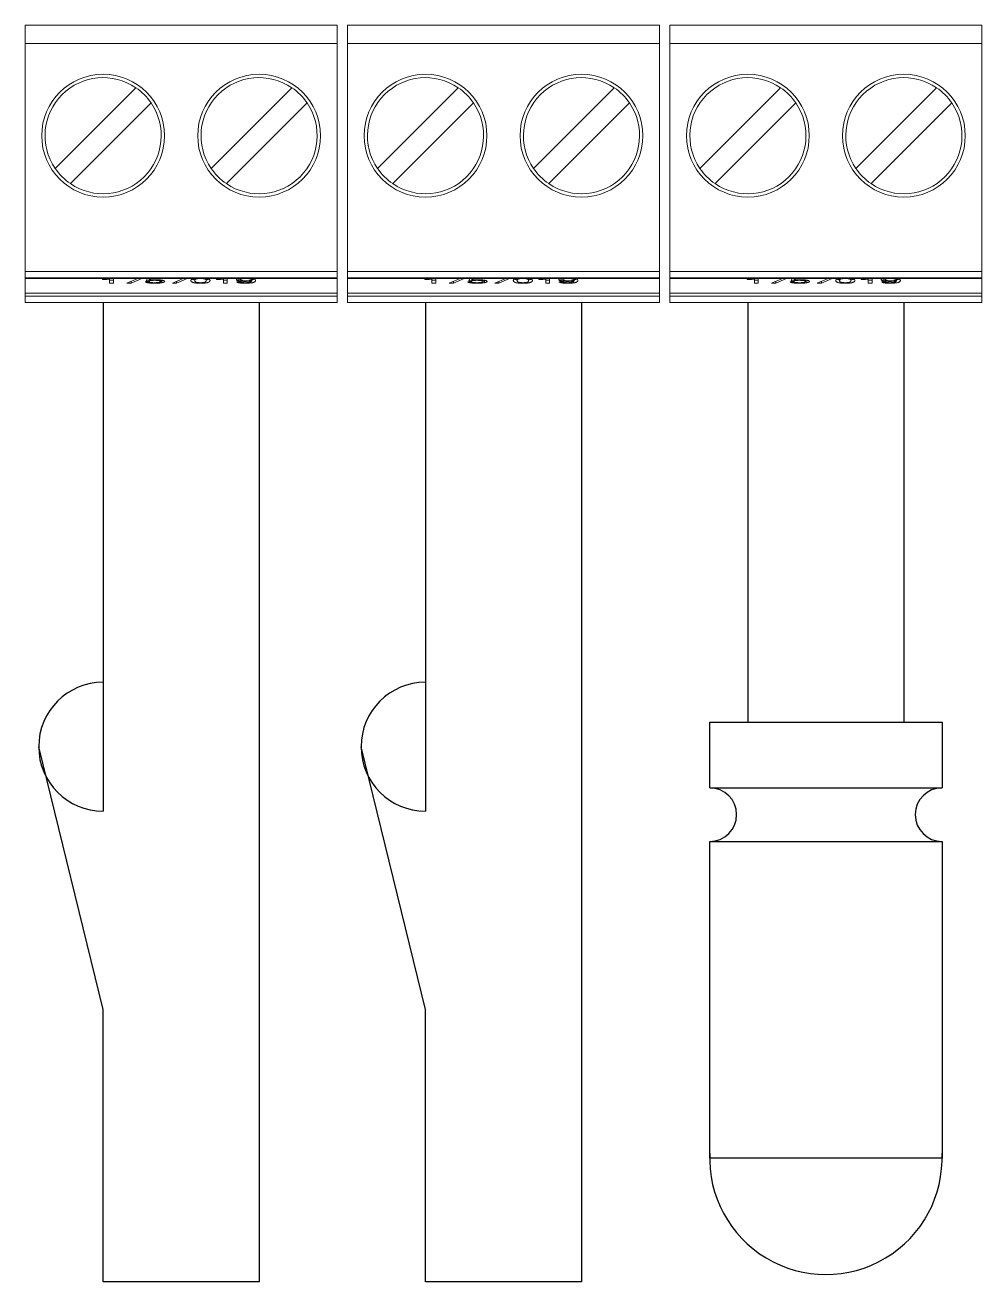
# Model space of a CAD drawing. Header units: millimetres. Extents: x -118 to 1430, y 370 to 641.
# Drawn here: x 442.52 to 473.68, y 422.08 to 463 of the extents above; entities that cross this region are included whole.
import ezdxf

# ---------------------------------------------------------------- set-up
doc = ezdxf.new("R2010")
doc.units = ezdxf.units.MM
doc.layers.add('TANGENT EDGES', color=7, linetype='Continuous', lineweight=0)
doc.layers.add('VISIBLE', color=7, linetype='Continuous', lineweight=0)

msp = doc.modelspace()

# ---------------------------------------------------------------- linework, layer by layer
for p, q in [((445.058, 453.97), (445.058, 437.406)), ((450.138, 453.97), (450.138, 422.078)), ((455.558, 453.97), (455.558, 437.406)), ((460.638, 453.97), (460.638, 422.078)), ((466.058, 453.97), (466.058, 440.305)), ((471.138, 453.97), (471.138, 440.305)), ((464.816, 438.167), (464.816, 440.305)), ((464.816, 440.305), (472.38, 440.305)), ((472.38, 440.305), (472.38, 438.167)), ((445.058, 430.951), (442.959, 439.505)), ((455.558, 430.951), (453.459, 439.505)), ((464.816, 438.167), (472.38, 438.167)), ((464.816, 426.106), (464.816, 436.418)), ((464.816, 436.418), (472.38, 436.418)), ((472.38, 436.418), (472.38, 426.106)), ((445.058, 422.078), (445.058, 430.951)), ((455.558, 422.078), (455.558, 430.951)), ((472.38, 426.106), (464.816, 426.106)), ((450.138, 422.078), (445.058, 422.078)), ((460.638, 422.078), (455.558, 422.078))]:
    msp.add_line(p, q)
for centre, radius, start, end in [((445.058, 439.505), 2.099, 90, 270), ((455.558, 439.505), 2.099, 90, 270), ((464.816, 437.292), 0.874, 270, 90), ((472.38, 437.292), 0.874, 90, 270), ((468.598, 426.106), 3.786, 177.4562, 2.5438)]:
    msp.add_arc(centre, radius, start, end)
at = {"layer": 'TANGENT EDGES'}
for p, q in [((452.678, 462.4), (442.518, 462.4)), ((463.178, 462.4), (453.018, 462.4)), ((473.678, 462.4), (463.518, 462.4)), ((442.518, 454.974), (452.678, 454.974)), ((452.678, 454.774), (442.518, 454.774)), ((446.531, 454.608), (446.531, 454.643)), ((446.735, 454.691), (446.735, 454.709)), ((446.88, 454.681), (446.88, 454.705)), ((446.974, 454.613), (446.974, 454.695)), ((448.092, 454.736), (448.092, 454.75)), ((448.366, 454.736), (448.366, 454.75)), ((449.48, 454.673), (449.48, 454.75)), ((449.572, 454.74), (449.572, 454.75)), ((449.681, 454.657), (449.681, 454.674)), ((449.844, 454.736), (449.844, 454.75)), ((453.018, 454.974), (463.178, 454.974)), ((463.178, 454.774), (453.018, 454.774)), ((457.031, 454.608), (457.031, 454.643)), ((457.235, 454.691), (457.235, 454.709)), ((457.38, 454.681), (457.38, 454.705)), ((457.474, 454.613), (457.474, 454.695)), ((458.592, 454.736), (458.592, 454.75)), ((458.866, 454.736), (458.866, 454.75)), ((459.98, 454.673), (459.98, 454.75)), ((460.072, 454.74), (460.072, 454.75)), ((460.181, 454.657), (460.181, 454.674)), ((460.344, 454.736), (460.344, 454.75)), ((463.518, 454.974), (473.678, 454.974)), ((473.678, 454.774), (463.518, 454.774)), ((467.531, 454.608), (467.531, 454.643)), ((467.735, 454.691), (467.735, 454.709)), ((467.88, 454.681), (467.88, 454.705)), ((467.974, 454.613), (467.974, 454.695)), ((469.092, 454.736), (469.092, 454.75)), ((469.366, 454.736), (469.366, 454.75)), ((470.48, 454.673), (470.48, 454.75)), ((470.572, 454.74), (470.572, 454.75)), ((470.681, 454.657), (470.681, 454.674)), ((470.844, 454.736), (470.844, 454.75)), ((446.738, 454.596), (446.738, 454.613)), ((448.229, 454.596), (448.229, 454.613)), ((449.504, 454.607), (449.504, 454.637)), ((449.685, 454.596), (449.685, 454.613)), ((457.238, 454.596), (457.238, 454.613)), ((458.729, 454.596), (458.729, 454.613)), ((460.004, 454.607), (460.004, 454.637)), ((460.185, 454.596), (460.185, 454.613)), ((467.738, 454.596), (467.738, 454.613)), ((469.229, 454.596), (469.229, 454.613)), ((470.504, 454.607), (470.504, 454.637)), ((470.685, 454.596), (470.685, 454.613)), ((452.678, 454.17), (442.518, 454.17)), ((463.178, 454.17), (453.018, 454.17)), ((473.678, 454.17), (463.518, 454.17))]:
    msp.add_line(p, q, dxfattribs=at)
at = {"layer": 'VISIBLE'}
for p, q in [((442.518, 463), (452.678, 463)), ((442.518, 463), (442.518, 462.4)), ((452.678, 463), (452.678, 462.4)), ((453.018, 463), (463.178, 463)), ((453.018, 463), (453.018, 462.4)), ((463.178, 463), (463.178, 462.4)), ((463.518, 463), (473.678, 463)), ((463.518, 463), (463.518, 462.4)), ((473.678, 463), (473.678, 462.4)), ((442.518, 454.974), (442.518, 462.4)), ((452.678, 454.974), (452.678, 462.4)), ((453.018, 454.974), (453.018, 462.4)), ((463.178, 454.974), (463.178, 462.4)), ((463.518, 454.974), (463.518, 462.4)), ((473.678, 454.974), (473.678, 462.4)), ((443.496, 458.333), (446.125, 460.962)), ((451.205, 460.962), (448.576, 458.333)), ((453.996, 458.333), (456.625, 460.962)), ((461.705, 460.962), (459.076, 458.333)), ((464.496, 458.333), (467.125, 460.962)), ((472.205, 460.962), (469.576, 458.333)), ((446.62, 460.467), (443.991, 457.838)), ((449.071, 457.838), (451.7, 460.467)), ((457.12, 460.467), (454.491, 457.838)), ((459.571, 457.838), (462.2, 460.467)), ((467.62, 460.467), (464.991, 457.838)), ((470.071, 457.838), (472.7, 460.467)), ((442.518, 454.774), (442.518, 454.974)), ((442.518, 454.774), (442.518, 454.75)), ((442.518, 454.75), (452.678, 454.75)), ((442.518, 454.27), (442.518, 454.75)), ((445.039, 454.721), (445.039, 454.738)), ((445.269, 454.729), (445.269, 454.75)), ((445.269, 454.599), (445.269, 454.729)), ((445.269, 454.698), (445.391, 454.698)), ((445.391, 454.75), (445.391, 454.599)), ((445.697, 454.745), (445.697, 454.75)), ((446.186, 454.745), (445.697, 454.745)), ((445.83, 454.599), (446.186, 454.745)), ((446.315, 454.75), (445.968, 454.599)), ((445.968, 454.599), (445.968, 454.655)), ((446.186, 454.745), (446.186, 454.75)), ((446.315, 454.75), (446.315, 454.75)), ((446.431, 454.643), (446.558, 454.643)), ((446.465, 454.677), (446.499, 454.75)), ((446.562, 454.677), (446.465, 454.677)), ((446.562, 454.677), (446.562, 454.75)), ((446.59, 454.699), (446.59, 454.75)), ((446.611, 454.745), (446.59, 454.699)), ((446.611, 454.745), (446.611, 454.75)), ((447.017, 454.745), (446.611, 454.745)), ((446.936, 454.653), (446.936, 454.7)), ((447.017, 454.75), (447.017, 454.745)), ((447.18, 454.745), (447.18, 454.75)), ((447.67, 454.745), (447.18, 454.745)), ((447.314, 454.599), (447.67, 454.745)), ((447.798, 454.75), (447.451, 454.599)), ((447.451, 454.599), (447.451, 454.655)), ((447.67, 454.745), (447.67, 454.75)), ((447.798, 454.75), (447.798, 454.75)), ((448.045, 454.682), (448.045, 454.75)), ((448.413, 454.682), (448.413, 454.75)), ((448.748, 454.721), (448.748, 454.738)), ((448.977, 454.729), (448.977, 454.75)), ((448.977, 454.599), (448.977, 454.729)), ((448.977, 454.698), (449.1, 454.698)), ((449.1, 454.75), (449.1, 454.599)), ((449.525, 454.712), (449.525, 454.75)), ((449.899, 454.675), (449.899, 454.692)), ((449.9, 454.692), (449.9, 454.75)), ((449.923, 454.75), (449.937, 454.747)), ((452.678, 454.774), (452.678, 454.974)), ((452.678, 454.774), (452.678, 454.75)), ((452.678, 454.27), (452.678, 454.75)), ((453.018, 454.774), (453.018, 454.974)), ((453.018, 454.774), (453.018, 454.75)), ((453.018, 454.75), (463.178, 454.75)), ((453.018, 454.27), (453.018, 454.75)), ((455.539, 454.721), (455.539, 454.738)), ((455.769, 454.729), (455.769, 454.75)), ((455.769, 454.599), (455.769, 454.729)), ((455.769, 454.698), (455.891, 454.698)), ((455.891, 454.75), (455.891, 454.599)), ((456.197, 454.745), (456.197, 454.75)), ((456.686, 454.745), (456.197, 454.745)), ((456.33, 454.599), (456.686, 454.745)), ((456.815, 454.75), (456.468, 454.599)), ((456.468, 454.599), (456.468, 454.655)), ((456.686, 454.745), (456.686, 454.75)), ((456.815, 454.75), (456.815, 454.75)), ((456.931, 454.643), (457.058, 454.643)), ((456.965, 454.677), (456.999, 454.75)), ((457.062, 454.677), (456.965, 454.677)), ((457.062, 454.677), (457.062, 454.75)), ((457.09, 454.699), (457.09, 454.75)), ((457.111, 454.745), (457.09, 454.699)), ((457.111, 454.745), (457.111, 454.75)), ((457.517, 454.745), (457.111, 454.745)), ((457.436, 454.653), (457.436, 454.7)), ((457.517, 454.75), (457.517, 454.745)), ((457.68, 454.745), (457.68, 454.75)), ((458.17, 454.745), (457.68, 454.745)), ((457.814, 454.599), (458.17, 454.745)), ((458.298, 454.75), (457.951, 454.599)), ((457.951, 454.599), (457.951, 454.655)), ((458.17, 454.745), (458.17, 454.75)), ((458.298, 454.75), (458.298, 454.75)), ((458.545, 454.682), (458.545, 454.75)), ((458.913, 454.682), (458.913, 454.75)), ((459.248, 454.721), (459.248, 454.738)), ((459.477, 454.729), (459.477, 454.75)), ((459.477, 454.599), (459.477, 454.729)), ((459.477, 454.698), (459.6, 454.698)), ((459.6, 454.75), (459.6, 454.599)), ((460.025, 454.712), (460.025, 454.75)), ((460.399, 454.675), (460.399, 454.692)), ((460.4, 454.692), (460.4, 454.75)), ((460.423, 454.75), (460.437, 454.747)), ((463.178, 454.774), (463.178, 454.974)), ((463.178, 454.774), (463.178, 454.75)), ((463.178, 454.27), (463.178, 454.75)), ((463.518, 454.774), (463.518, 454.974)), ((463.518, 454.774), (463.518, 454.75)), ((463.518, 454.75), (473.678, 454.75)), ((463.518, 454.27), (463.518, 454.75)), ((466.039, 454.721), (466.039, 454.738)), ((466.269, 454.729), (466.269, 454.75)), ((466.269, 454.599), (466.269, 454.729)), ((466.269, 454.698), (466.391, 454.698)), ((466.391, 454.75), (466.391, 454.599)), ((466.697, 454.745), (466.697, 454.75)), ((467.186, 454.745), (466.697, 454.745)), ((466.83, 454.599), (467.186, 454.745)), ((467.315, 454.75), (466.968, 454.599)), ((466.968, 454.599), (466.968, 454.655)), ((467.186, 454.745), (467.186, 454.75)), ((467.315, 454.75), (467.315, 454.75)), ((467.431, 454.643), (467.558, 454.643)), ((467.465, 454.677), (467.499, 454.75)), ((467.562, 454.677), (467.465, 454.677)), ((467.562, 454.677), (467.562, 454.75)), ((467.59, 454.699), (467.59, 454.75)), ((467.611, 454.745), (467.59, 454.699)), ((467.611, 454.745), (467.611, 454.75)), ((468.017, 454.745), (467.611, 454.745)), ((467.936, 454.653), (467.936, 454.7)), ((468.017, 454.75), (468.017, 454.745)), ((468.18, 454.745), (468.18, 454.75)), ((468.67, 454.745), (468.18, 454.745)), ((468.314, 454.599), (468.67, 454.745)), ((468.798, 454.75), (468.451, 454.599)), ((468.451, 454.599), (468.451, 454.655)), ((468.67, 454.745), (468.67, 454.75)), ((468.798, 454.75), (468.798, 454.75)), ((469.045, 454.682), (469.045, 454.75)), ((469.413, 454.682), (469.413, 454.75)), ((469.748, 454.721), (469.748, 454.738)), ((469.977, 454.729), (469.977, 454.75)), ((469.977, 454.599), (469.977, 454.729)), ((469.977, 454.698), (470.1, 454.698)), ((470.1, 454.75), (470.1, 454.599)), ((470.525, 454.712), (470.525, 454.75)), ((470.899, 454.675), (470.899, 454.692)), ((470.9, 454.692), (470.9, 454.75)), ((470.923, 454.75), (470.937, 454.747)), ((473.678, 454.774), (473.678, 454.974)), ((473.678, 454.774), (473.678, 454.75)), ((473.678, 454.27), (473.678, 454.75)), ((442.518, 454.27), (442.518, 454.17)), ((452.678, 454.27), (442.518, 454.27)), ((445.391, 454.599), (445.269, 454.599)), ((445.968, 454.599), (445.83, 454.599)), ((447.451, 454.599), (447.314, 454.599)), ((449.1, 454.599), (448.977, 454.599)), ((449.414, 454.637), (449.54, 454.637)), ((452.678, 454.27), (452.678, 454.17)), ((453.018, 454.27), (453.018, 454.17)), ((463.178, 454.27), (453.018, 454.27)), ((455.891, 454.599), (455.769, 454.599)), ((456.468, 454.599), (456.33, 454.599)), ((457.951, 454.599), (457.814, 454.599)), ((459.6, 454.599), (459.477, 454.599)), ((459.914, 454.637), (460.04, 454.637)), ((463.178, 454.27), (463.178, 454.17)), ((463.518, 454.27), (463.518, 454.17)), ((473.678, 454.27), (463.518, 454.27)), ((466.391, 454.599), (466.269, 454.599)), ((466.968, 454.599), (466.83, 454.599)), ((468.451, 454.599), (468.314, 454.599)), ((470.1, 454.599), (469.977, 454.599)), ((470.414, 454.637), (470.54, 454.637)), ((473.678, 454.27), (473.678, 454.17)), ((442.518, 454.17), (442.518, 453.97)), ((452.678, 453.97), (442.518, 453.97)), ((452.678, 454.17), (452.678, 453.97)), ((453.018, 454.17), (453.018, 453.97)), ((463.178, 453.97), (453.018, 453.97)), ((463.178, 454.17), (463.178, 453.97)), ((463.518, 454.17), (463.518, 453.97)), ((473.678, 453.97), (463.518, 453.97)), ((473.678, 454.17), (473.678, 453.97))]:
    msp.add_line(p, q, dxfattribs=at)
for centre, radius, start, end in [((445.058, 459.4), 2, 90, 270), ((445.058, 459.4), 1.891, 55.6635, 135), ((445.058, 459.4), 2, 270, 90), ((450.138, 459.4), 2, 90, 270), ((450.138, 459.4), 1.891, 55.6635, 135), ((450.138, 459.4), 2, 270, 90), ((455.558, 459.4), 2, 90, 270), ((455.558, 459.4), 1.891, 55.6635, 135), ((455.558, 459.4), 2, 270, 90), ((460.638, 459.4), 2, 90, 270), ((460.638, 459.4), 1.891, 55.6635, 135), ((460.638, 459.4), 2, 270, 90), ((466.058, 459.4), 2, 90, 270), ((466.058, 459.4), 1.891, 55.6635, 135), ((466.058, 459.4), 2, 270, 90), ((471.138, 459.4), 2, 90, 270), ((471.138, 459.4), 1.891, 55.6635, 135), ((471.138, 459.4), 2, 270, 90), ((445.058, 459.4), 1.891, 34.3365, 55.6635), ((450.138, 459.4), 1.891, 34.3365, 55.6635), ((455.558, 459.4), 1.891, 34.3365, 55.6635), ((460.638, 459.4), 1.891, 34.3365, 55.6635), ((466.058, 459.4), 1.891, 34.3365, 55.6635), ((471.138, 459.4), 1.891, 34.3365, 55.6635), ((445.058, 459.4), 1.891, 135, 214.3365), ((445.058, 459.4), 1.891, 315, 34.3365), ((450.138, 459.4), 1.891, 135, 214.3365), ((450.138, 459.4), 1.891, 315, 34.3365), ((455.558, 459.4), 1.891, 135, 214.3365), ((455.558, 459.4), 1.891, 315, 34.3365), ((460.638, 459.4), 1.891, 135, 214.3365), ((460.638, 459.4), 1.891, 315, 34.3365), ((466.058, 459.4), 1.891, 135, 214.3365), ((466.058, 459.4), 1.891, 315, 34.3365), ((471.138, 459.4), 1.891, 135, 214.3365), ((471.138, 459.4), 1.891, 315, 34.3365), ((445.058, 459.4), 1.891, 214.3365, 235.6635), ((450.138, 459.4), 1.891, 214.3365, 235.6635), ((455.558, 459.4), 1.891, 214.3365, 235.6635), ((460.638, 459.4), 1.891, 214.3365, 235.6635), ((466.058, 459.4), 1.891, 214.3365, 235.6635), ((471.138, 459.4), 1.891, 214.3365, 235.6635), ((445.058, 459.4), 1.891, 235.6635, 315), ((450.138, 459.4), 1.891, 235.6635, 315), ((455.558, 459.4), 1.891, 235.6635, 315), ((460.638, 459.4), 1.891, 235.6635, 315), ((466.058, 459.4), 1.891, 235.6635, 315), ((471.138, 459.4), 1.891, 235.6635, 315)]:
    msp.add_arc(centre, radius, start, end, dxfattribs=at)
for points in [[(445.039, 454.738), (445.184, 454.738), (445.249, 454.75)], [(445.269, 454.729), (445.195, 454.721), (445.039, 454.721)], [(446.531, 454.608), (446.445, 454.62), (446.431, 454.643)], [(446.558, 454.643), (446.568, 454.628), (446.618, 454.62)], [(446.735, 454.691), (446.633, 454.691), (446.562, 454.677)], [(446.59, 454.699), (446.66, 454.709), (446.767, 454.709)], [(446.88, 454.681), (446.824, 454.691), (446.735, 454.691)], [(446.767, 454.709), (446.886, 454.709), (446.975, 454.694)], [(446.936, 454.653), (446.936, 454.671), (446.88, 454.681)], [(446.881, 454.625), (446.936, 454.636), (446.936, 454.653)], [(447.063, 454.655), (447.063, 454.63), (446.974, 454.613)], [(446.975, 454.694), (447.063, 454.68), (447.063, 454.655)], [(447.918, 454.682), (447.918, 454.729), (448.011, 454.75)], [(448.229, 454.596), (447.918, 454.596), (447.918, 454.682)], [(448.045, 454.706), (447.987, 454.715), (447.956, 454.731)], [(448.092, 454.736), (448.045, 454.72), (448.045, 454.682)], [(448.045, 454.682), (448.045, 454.643), (448.092, 454.628)], [(448.189, 454.75), (448.128, 454.747), (448.092, 454.736)], [(448.54, 454.682), (448.54, 454.596), (448.229, 454.596)], [(448.366, 454.736), (448.33, 454.747), (448.269, 454.75)], [(448.413, 454.682), (448.413, 454.72), (448.366, 454.736)], [(448.366, 454.628), (448.413, 454.643), (448.413, 454.682)], [(448.502, 454.731), (448.471, 454.715), (448.413, 454.706)], [(448.446, 454.75), (448.54, 454.729), (448.54, 454.682)], [(448.748, 454.738), (448.893, 454.738), (448.958, 454.75)], [(448.977, 454.729), (448.903, 454.721), (448.748, 454.721)], [(449.398, 454.711), (449.398, 454.734), (449.474, 454.75)], [(449.48, 454.673), (449.398, 454.688), (449.398, 454.711)], [(449.681, 454.657), (449.562, 454.657), (449.48, 454.673)], [(449.572, 454.74), (449.525, 454.729), (449.525, 454.712)], [(449.525, 454.712), (449.525, 454.695), (449.573, 454.685)], [(449.657, 454.75), (449.606, 454.748), (449.572, 454.74)], [(449.573, 454.685), (449.621, 454.674), (449.703, 454.674)], [(449.899, 454.675), (449.804, 454.657), (449.681, 454.657)], [(450.023, 454.687), (450.023, 454.596), (449.685, 454.596)], [(449.703, 454.674), (449.804, 454.674), (449.9, 454.692)], [(449.844, 454.736), (449.802, 454.747), (449.74, 454.75)], [(449.834, 454.629), (449.888, 454.645), (449.899, 454.675)], [(449.9, 454.692), (449.898, 454.721), (449.844, 454.736)], [(449.981, 454.733), (449.951, 454.718), (449.9, 454.709)], [(449.937, 454.747), (450.023, 454.726), (450.023, 454.687)], [(455.539, 454.738), (455.684, 454.738), (455.749, 454.75)], [(455.769, 454.729), (455.695, 454.721), (455.539, 454.721)], [(457.031, 454.608), (456.945, 454.62), (456.931, 454.643)], [(457.058, 454.643), (457.068, 454.628), (457.118, 454.62)], [(457.235, 454.691), (457.133, 454.691), (457.062, 454.677)], [(457.09, 454.699), (457.16, 454.709), (457.267, 454.709)], [(457.38, 454.681), (457.324, 454.691), (457.235, 454.691)], [(457.267, 454.709), (457.386, 454.709), (457.475, 454.694)], [(457.436, 454.653), (457.436, 454.671), (457.38, 454.681)], [(457.381, 454.625), (457.436, 454.636), (457.436, 454.653)], [(457.563, 454.655), (457.563, 454.63), (457.474, 454.613)], [(457.475, 454.694), (457.563, 454.68), (457.563, 454.655)], [(458.418, 454.682), (458.418, 454.729), (458.511, 454.75)], [(458.729, 454.596), (458.418, 454.596), (458.418, 454.682)], [(458.545, 454.706), (458.487, 454.715), (458.456, 454.731)], [(458.592, 454.736), (458.545, 454.72), (458.545, 454.682)], [(458.545, 454.682), (458.545, 454.643), (458.592, 454.628)], [(458.689, 454.75), (458.628, 454.747), (458.592, 454.736)], [(459.04, 454.682), (459.04, 454.596), (458.729, 454.596)], [(458.866, 454.736), (458.83, 454.747), (458.769, 454.75)], [(458.913, 454.682), (458.913, 454.72), (458.866, 454.736)], [(458.866, 454.628), (458.913, 454.643), (458.913, 454.682)], [(459.002, 454.731), (458.971, 454.715), (458.913, 454.706)], [(458.946, 454.75), (459.04, 454.729), (459.04, 454.682)], [(459.248, 454.738), (459.393, 454.738), (459.458, 454.75)], [(459.477, 454.729), (459.403, 454.721), (459.248, 454.721)], [(459.898, 454.711), (459.898, 454.734), (459.974, 454.75)], [(459.98, 454.673), (459.898, 454.688), (459.898, 454.711)], [(460.181, 454.657), (460.062, 454.657), (459.98, 454.673)], [(460.072, 454.74), (460.025, 454.729), (460.025, 454.712)], [(460.025, 454.712), (460.025, 454.695), (460.073, 454.685)], [(460.157, 454.75), (460.106, 454.748), (460.072, 454.74)], [(460.073, 454.685), (460.121, 454.674), (460.203, 454.674)], [(460.399, 454.675), (460.304, 454.657), (460.181, 454.657)], [(460.523, 454.687), (460.523, 454.596), (460.185, 454.596)], [(460.203, 454.674), (460.304, 454.674), (460.4, 454.692)], [(460.344, 454.736), (460.302, 454.747), (460.24, 454.75)], [(460.334, 454.629), (460.388, 454.645), (460.399, 454.675)], [(460.4, 454.692), (460.398, 454.721), (460.344, 454.736)], [(460.481, 454.733), (460.451, 454.718), (460.4, 454.709)], [(460.437, 454.747), (460.523, 454.726), (460.523, 454.687)], [(466.039, 454.738), (466.184, 454.738), (466.249, 454.75)], [(466.269, 454.729), (466.195, 454.721), (466.039, 454.721)], [(467.531, 454.608), (467.445, 454.62), (467.431, 454.643)], [(467.558, 454.643), (467.568, 454.628), (467.618, 454.62)], [(467.735, 454.691), (467.633, 454.691), (467.562, 454.677)], [(467.59, 454.699), (467.66, 454.709), (467.767, 454.709)], [(467.88, 454.681), (467.824, 454.691), (467.735, 454.691)], [(467.767, 454.709), (467.886, 454.709), (467.975, 454.694)], [(467.936, 454.653), (467.936, 454.671), (467.88, 454.681)], [(467.881, 454.625), (467.936, 454.636), (467.936, 454.653)], [(468.063, 454.655), (468.063, 454.63), (467.974, 454.613)], [(467.975, 454.694), (468.063, 454.68), (468.063, 454.655)], [(468.918, 454.682), (468.918, 454.729), (469.011, 454.75)], [(469.229, 454.596), (468.918, 454.596), (468.918, 454.682)], [(469.045, 454.706), (468.987, 454.715), (468.956, 454.731)], [(469.092, 454.736), (469.045, 454.72), (469.045, 454.682)], [(469.045, 454.682), (469.045, 454.643), (469.092, 454.628)], [(469.189, 454.75), (469.128, 454.747), (469.092, 454.736)], [(469.54, 454.682), (469.54, 454.596), (469.229, 454.596)], [(469.366, 454.736), (469.33, 454.747), (469.269, 454.75)], [(469.413, 454.682), (469.413, 454.72), (469.366, 454.736)], [(469.366, 454.628), (469.413, 454.643), (469.413, 454.682)], [(469.502, 454.731), (469.471, 454.715), (469.413, 454.706)], [(469.446, 454.75), (469.54, 454.729), (469.54, 454.682)], [(469.748, 454.738), (469.893, 454.738), (469.958, 454.75)], [(469.977, 454.729), (469.903, 454.721), (469.748, 454.721)], [(470.398, 454.711), (470.398, 454.734), (470.474, 454.75)], [(470.48, 454.673), (470.398, 454.688), (470.398, 454.711)], [(470.681, 454.657), (470.562, 454.657), (470.48, 454.673)], [(470.572, 454.74), (470.525, 454.729), (470.525, 454.712)], [(470.525, 454.712), (470.525, 454.695), (470.573, 454.685)], [(470.657, 454.75), (470.606, 454.748), (470.572, 454.74)], [(470.573, 454.685), (470.621, 454.674), (470.703, 454.674)], [(470.899, 454.675), (470.804, 454.657), (470.681, 454.657)], [(471.023, 454.687), (471.023, 454.596), (470.685, 454.596)], [(470.703, 454.674), (470.804, 454.674), (470.9, 454.692)], [(470.844, 454.736), (470.802, 454.747), (470.74, 454.75)], [(470.834, 454.629), (470.888, 454.645), (470.899, 454.675)], [(470.9, 454.692), (470.898, 454.721), (470.844, 454.736)], [(470.981, 454.733), (470.951, 454.718), (470.9, 454.709)], [(470.937, 454.747), (471.023, 454.726), (471.023, 454.687)], [(446.738, 454.596), (446.616, 454.596), (446.531, 454.608)], [(446.618, 454.62), (446.668, 454.613), (446.738, 454.613)], [(446.738, 454.613), (446.826, 454.613), (446.881, 454.625)], [(446.974, 454.613), (446.885, 454.596), (446.738, 454.596)], [(448.092, 454.628), (448.139, 454.613), (448.229, 454.613)], [(448.229, 454.613), (448.319, 454.613), (448.366, 454.628)], [(449.504, 454.607), (449.429, 454.617), (449.414, 454.637)], [(449.685, 454.596), (449.578, 454.596), (449.504, 454.607)], [(449.54, 454.637), (449.556, 454.613), (449.693, 454.613)], [(449.693, 454.613), (449.781, 454.613), (449.834, 454.629)], [(457.238, 454.596), (457.116, 454.596), (457.031, 454.608)], [(457.118, 454.62), (457.168, 454.613), (457.238, 454.613)], [(457.238, 454.613), (457.326, 454.613), (457.381, 454.625)], [(457.474, 454.613), (457.385, 454.596), (457.238, 454.596)], [(458.592, 454.628), (458.639, 454.613), (458.729, 454.613)], [(458.729, 454.613), (458.819, 454.613), (458.866, 454.628)], [(460.004, 454.607), (459.929, 454.617), (459.914, 454.637)], [(460.185, 454.596), (460.078, 454.596), (460.004, 454.607)], [(460.04, 454.637), (460.056, 454.613), (460.193, 454.613)], [(460.193, 454.613), (460.281, 454.613), (460.334, 454.629)], [(467.738, 454.596), (467.616, 454.596), (467.531, 454.608)], [(467.618, 454.62), (467.668, 454.613), (467.738, 454.613)], [(467.738, 454.613), (467.826, 454.613), (467.881, 454.625)], [(467.974, 454.613), (467.885, 454.596), (467.738, 454.596)], [(469.092, 454.628), (469.139, 454.613), (469.229, 454.613)], [(469.229, 454.613), (469.319, 454.613), (469.366, 454.628)], [(470.504, 454.607), (470.429, 454.617), (470.414, 454.637)], [(470.685, 454.596), (470.578, 454.596), (470.504, 454.607)], [(470.54, 454.637), (470.556, 454.613), (470.693, 454.613)], [(470.693, 454.613), (470.781, 454.613), (470.834, 454.629)]]:
    msp.add_open_spline(points, degree=2, dxfattribs=at)

doc.saveas('drawing.dxf')
